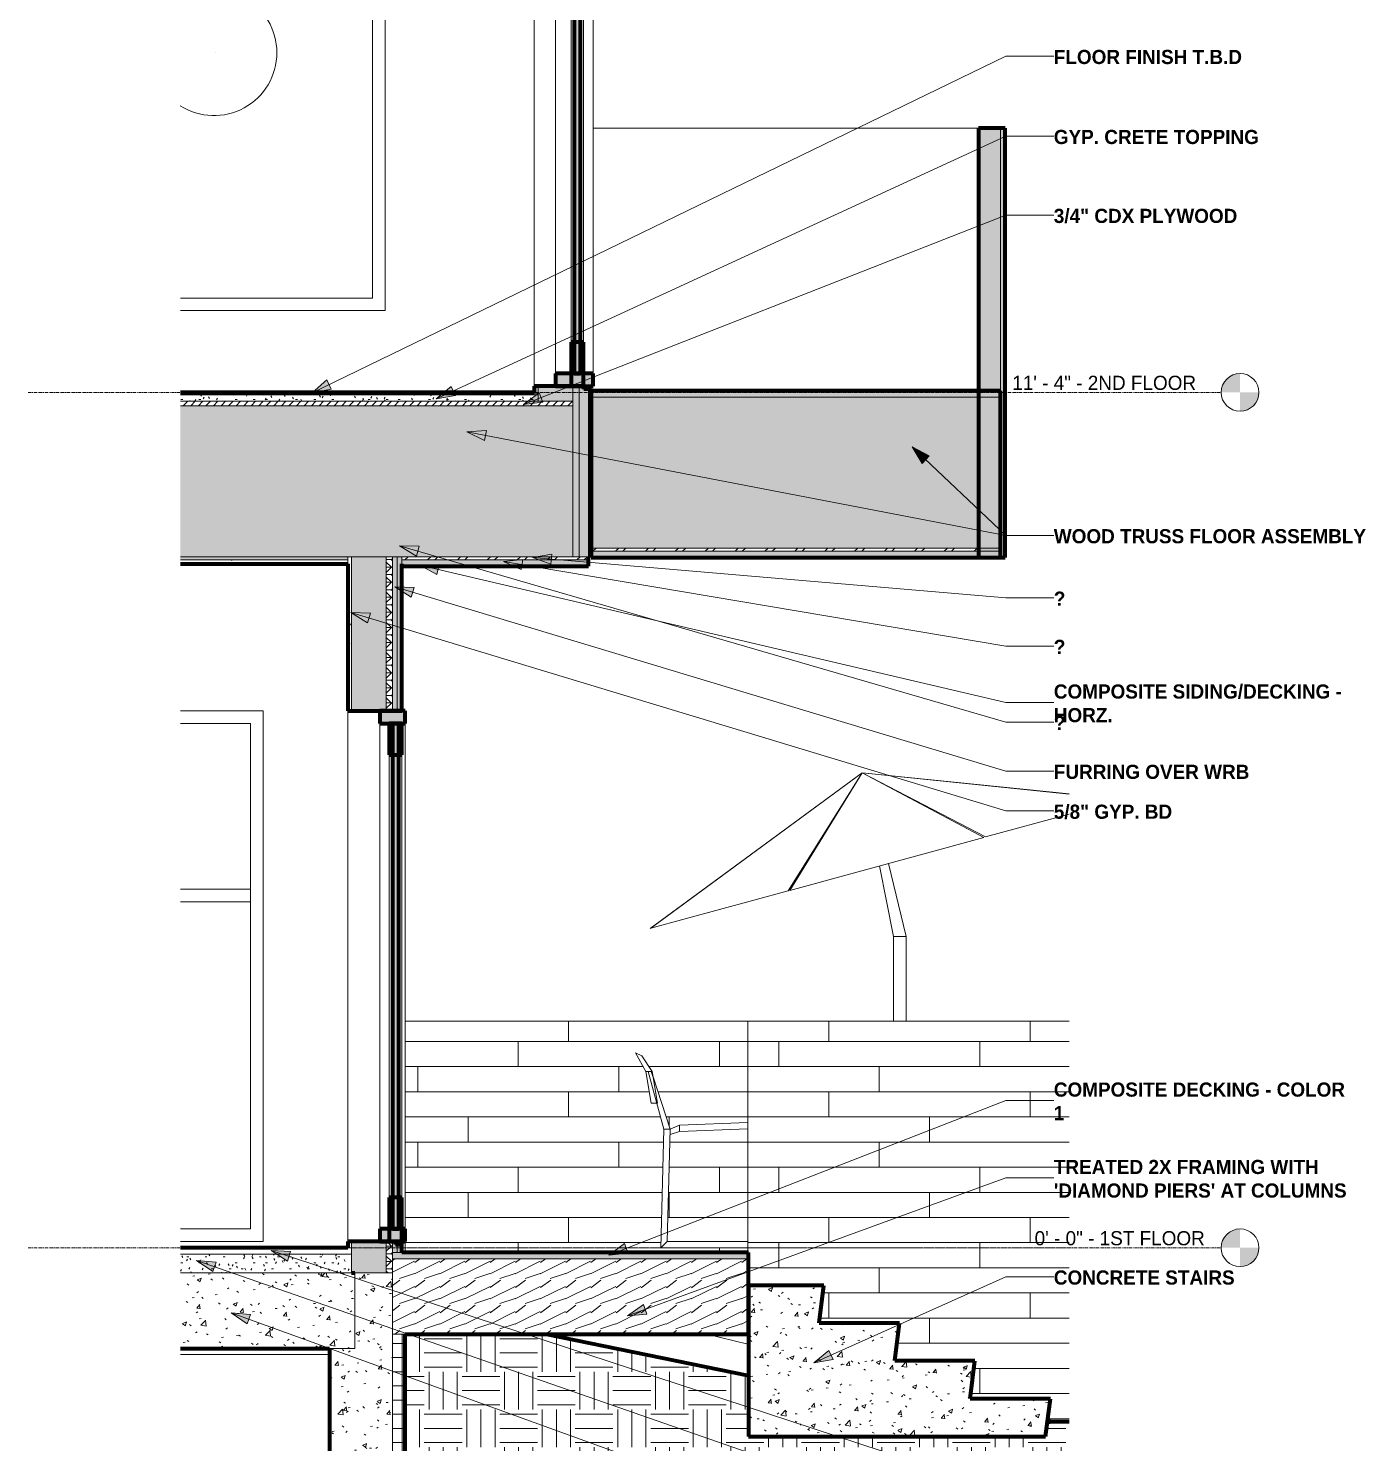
# Model space of a CAD drawing. Header units: inches. Extents: x 2031 to 2895, y -160 to 455.
# Drawn here: x 2528.1 to 2740.8, y -31 to 193.9 of the extents above; entities that cross this region are included whole.
import ezdxf

# ---------------------------------------------------------------- set-up
doc = ezdxf.new("R2010")
doc.units = ezdxf.units.IN
doc.header["$MEASUREMENT"] = 0
doc.linetypes.add('Aligning Line 1_8_', pattern=[0.25, 0.125, -0.125])
doc.linetypes.add('Grid Line 1_2_', pattern=[0.875, 0.5, -0.125, 0.125, -0.125])
for name, color, linetype, lineweight in [('0-4', 50, 'Continuous', 5), ('0-5', 135, 'Continuous', 18), ('A-CLNG', 13, 'Continuous', 18), ('A-CLNG-1', 23, 'Continuous', 18), ('A-CLNG-2', 13, 'Continuous', 70), ('A-CLNG-PATT-1', 13, 'Continuous', 9), ('A-FLOR-1', 8, 'Continuous', 5), ('A-FLOR-2', 31, 'Continuous', 5), ('A-FLOR-3', 251, 'Continuous', 5), ('A-FLOR-4', 192, 'Continuous', 70), ('A-FLOR-5', 135, 'Continuous', 18), ('A-FLOR-8', 23, 'Continuous', 18), ('A-FLOR-9', 243, 'Continuous', 5), ('A-FLOR-LEVL', 51, 'Continuous', 9), ('A-FLOR-LEVL-1', 51, 'Grid Line 1_2_', 9), ('A-FLOR-MCUT', 51, 'Continuous', 18), ('A-FLOR-PATT-1', 8, 'Continuous', 9), ('A-GLAZ-1', 135, 'Continuous', 18), ('A-GLAZ-2', 10, 'Continuous', 18), ('A-GLAZ-3', 27, 'Continuous', 18), ('A-GLAZ-5', 151, 'Continuous', 70), ('A-WALL', 113, 'Continuous', 18), ('A-WALL-1', 254, 'Continuous', 5), ('A-WALL-10', 255, 'Continuous', 18), ('A-WALL-11', 243, 'Continuous', 5), ('A-WALL-2', 8, 'Continuous', 5), ('A-WALL-3', 23, 'Continuous', 18), ('A-WALL-4', 135, 'Continuous', 18), ('A-WALL-6', 113, 'Continuous', 70), ('A-WALL-PATT-1', 55, 'Continuous', 9), ('A-WALL-PATT-2', 111, 'Continuous', 9), ('C-TOPO', 7, 'Continuous', 9), ('C-TOPO-1', 55, 'Continuous', 9), ('C-TOPO-2', 7, 'Continuous', 70), ('E-LITE-EQPM-1', 55, 'Continuous', 9), ('G-ANNO-SYMB', 111, 'Aligning Line 1_8_', 9), ('G-ANNO-TEXT', 231, 'Continuous', 9), ('G-IMPT', 8, 'Continuous', 9), ('L-SITE-1', 7, 'Continuous', 9), ('S-FNDN-1', 32, 'Continuous', 70), ('S-STRS', 31, 'Continuous', 9), ('S-STRS-2', 31, 'Continuous', 70)]:
    doc.layers.add(name, color=color, linetype=linetype, lineweight=lineweight)
doc.styles.add('Century Gothic', font='ufonts.com_century-gothic.ttf', dxfattribs={"height": 2.25})
doc.styles.add('Century Gothic_B', font='GOTHICB.TTF', dxfattribs={"height": 2.25})
pattern_1 = [(0, (3257.106, 59.024), (6, 6), [6, -6]), (0, (3257.106, 61.274), (6, 6), [6, -6]), (0, (3257.106, 63.524), (6, 6), [6, -6]), (90, (3257.856, 64.274), (-6, 6), [6, -6]), (90, (3260.106, 64.274), (-6, 6), [6, -6]), (90, (3262.356, 64.274), (-6, 6), [6, -6])]
pattern_2 = [(0, (2013.8383, 59.024), (7.68, 1.92), [0.317, -5.443, 0.317, -5.443, -30.72]), (0, (2013.8383, 59.024), (7.68, 1.92), [-11.52, 0.317, -11.203, 0.317, -5.443, -13.44]), (0, (2013.8383, 59.024), (7.68, 1.92), [-28.8, 0.317, -3.523, 0.317, -9.283]), (120, (2016.7183, 59.984), (-5.502769, 5.691075), [0.317, -5.443, 0.317, -5.443, -30.72]), (120, (2016.7183, 59.984), (-5.502769, 5.691075), [-11.52, 0.317, -11.203, 0.317, -5.443, -13.44]), (120, (2016.7183, 59.984), (-5.502769, 5.691075), [-28.8, 0.317, -3.523, 0.317, -9.283]), (240, (2017.6783, 63.824), (-2.177231, -7.611075), [0.317, -5.443, 0.317, -5.443, -30.72]), (240, (2017.6783, 63.824), (-2.177231, -7.611075), [-11.52, 0.317, -11.203, 0.317, -5.443, -13.44]), (240, (2017.6783, 63.824), (-2.177231, -7.611075), [-28.8, 0.317, -3.523, 0.317, -9.283])]
pattern_3 = [(0, (2013.8383, 59.024), (3.84, 0.96), [0.317, -2.563, 0.317, -2.563, -15.36]), (0, (2013.8383, 59.024), (3.84, 0.96), [-5.76, 0.317, -5.443, 0.317, -2.563, -6.72]), (0, (2013.8383, 59.024), (3.84, 0.96), [-14.4, 0.317, -1.603, 0.317, -4.483]), (120, (2015.2783, 59.504), (-2.7513844, 2.8455376), [0.317, -2.563, 0.317, -2.563, -15.36]), (120, (2015.2783, 59.504), (-2.7513844, 2.8455376), [-5.76, 0.317, -5.443, 0.317, -2.563, -6.72]), (120, (2015.2783, 59.504), (-2.7513844, 2.8455376), [-14.4, 0.317, -1.603, 0.317, -4.483]), (240, (2015.7583, 61.424), (-1.0886156, -3.8055376), [0.317, -2.563, 0.317, -2.563, -15.36]), (240, (2015.7583, 61.424), (-1.0886156, -3.8055376), [-5.76, 0.317, -5.443, 0.317, -2.563, -6.72]), (240, (2015.7583, 61.424), (-1.0886156, -3.8055376), [-14.4, 0.317, -1.603, 0.317, -4.483])]
pattern_4 = [(0, (2013.8383, 59.024), (0, 1.2), []), (315, (2013.8383, 59.024), (1.1992531, 0), [1.696, -1.696]), (45, (2013.8383, 59.024), (1.1992531, 0), [1.696, -1.696])]
pattern_5 = [(161.57, (2013.95828, 59.144), (-0.9603837, -0.00039918), [0, -6.83, 0.758, 0]), (18.43, (2013.71828, 59.144), (-0.9603837, 0.00039918), [0, -6.83, 0.758, 0]), (108.43, (2013.95828, 59.144), (0.47951018, -2.4005264), [2.276, -5.312]), (71.57, (2013.71828, 59.144), (0.47951018, 2.4005264), [2.276, -5.312])]
pattern_6 = [(45, (2013.8383, 59.024), (-2.375879, 2.375879), []), (45, (2013.8383, 62.624), (-2.375879, 2.375879), [])]
pattern_7 = [(50, (2013.838, 59.024), (6.885997, -0.602097), [0.72, -7.92]), (355, (2013.838, 59.024), (-1.331756, 7.22055), [0.576, -6.336]), (100.451, (2014.412, 58.974), (5.55363, 6.61819), [0.612, -6.731]), (46.184, (2013.838, 60.944), (10.24564, -1.58893), [1.08, -11.88]), (96.636, (2014.692, 60.812), (8.97244, 9.35152), [0.918, -10.096]), (351.184, (2013.838, 60.944), (8.9732, 9.35123), [0.864, -9.504]), (21, (2014.798, 60.464), (5.730726, -3.865003), [0.72, -7.92]), (326, (2014.798, 60.464), (2.33581, 6.96088), [0.576, -6.336]), (71.451, (2015.276, 60.142), (8.065876, 3.09595), [0.612, -6.731]), (37.5, (2013.8383, 59.024), (0.116866, 3.195478), [0.317, -5.942, 0.317, -6.115, -6.36]), (37.5, (2013.8383, 59.024), (0.116866, 3.195478), [-12.691, 0.317, -6.043]), (7.5, (2013.8383, 59.024), (2.52543, 3.786025), [0.317, -3.35, 0.317, -5.798, -2.424]), (7.5, (2013.8383, 59.024), (2.52543, 3.786025), [-9.782, 0.317, -2.107]), (327.5, (2011.6983, 59.024), (5.1243685, -0.216176), [0.317, -2.083, 0.317, -7.171, -9.936]), (327.5, (2011.6983, 59.024), (5.1243685, -0.216176), [-9.888, 0.317, -9.619]), (317.5, (2010.7383, 59.024), (5.598326, 0.96141), [0.317, -2.803, 0.317, -4.656, -7.056]), (317.5, (2010.7383, 59.024), (5.598326, 0.96141), [-8.093, 0.317, -6.739])]

# ---------------------------------------------------------------- blocks, each defined once
blk = doc.blocks.new('CTR  - Topography_rvt-4-WALL SECTION - NORTH_SOUTH - LOOKING WEST - Callout 5')
at = {"layer": 'C-TOPO'}
h = blk.add_hatch(dxfattribs=at)
h.set_pattern_fill('FP_5', color=256, style=0, pattern_type=2)
h.set_pattern_definition(pattern_1)
h.paths.add_polyline_path([(3841, -151.77), (3933.92, -151.77), (3933.92, -27.7), (3933.46, -27.7), (3933.17, -30), (3885.92, -30), (3885.92, -20.34), (3853.8, -13.75), (3831.32, -13.75), (3831.32, -134), (3837.32, -134), (3837.32, -146), (3825.32, -146), (3825.32, -151.77), (3837.32, -151.77)], flags=0)
h = blk.add_hatch(dxfattribs=at)
h.set_pattern_fill('FP_5', color=256, style=0, pattern_type=2)
h.set_pattern_definition(pattern_1)
h.paths.add_polyline_path([(3933.99, -151.77), (3936.92, -151.77), (3936.92, -27.68), (3933.92, -27.7), (3933.92, -151.77)], flags=0)
h = blk.add_hatch(dxfattribs=at)
h.set_pattern_fill('FP_5', color=256, style=0, pattern_type=2)
h.set_pattern_definition(pattern_1)
h.paths.add_polyline_path([(3821.33, -151.77), (3825.32, -151.77), (3825.32, -146), (3813.32, -146), (3813.31, -138.01), (3795.59, -138.01), (3795.59, -151.77), (3819.32, -151.77)], flags=0)
at = {"layer": 'C-TOPO-1'}
for p, q in [((3853.8, -13.75), (3885.92, -20.34)), ((3879.32, -13.75), (3885.85, -15.34)), ((3933.46, -27.7), (3933.92, -27.7)), ((3933.92, -27.25), (3933.92, -27.7)), ((3933.92, -27.25), (3933.92, -27.7)), ((3934.11, -27.69), (3933.92, -27.7)), ((3936.92, -27.68), (3934.11, -27.69)), ((3795.59, -138.01), (3813.32, -138.01))]:
    blk.add_line(p, q, dxfattribs=at)
at = {"layer": 'C-TOPO-2'}
for p, q in [((3853.8, -13.75), (3885.92, -20.34)), ((3933.46, -27.7), (3933.92, -27.7)), ((3934.11, -27.69), (3933.92, -27.7)), ((3936.92, -27.68), (3934.11, -27.69)), ((3813.32, -138.01), (3795.59, -138.01))]:
    blk.add_line(p, q, dxfattribs=at)
blk = doc.blocks.new('Studio Light - 120V-1360589-WALL SECTION - NORTH_SOUTH - LOOKING WEST - Callout 5')
at = {"layer": 'E-LITE-EQPM-1'}
blk.add_line((3801.11, 190), (3801.11, 190), dxfattribs=at)
blk.add_line((3801.11, 190), (3801.11, 190), dxfattribs=at)
for start, end in [(0, 122.4084), (237.5916, 0)]:
    blk.add_arc((3800.93, 190), 10, start, end, dxfattribs=at)
blk = doc.blocks.new('CTR - 1st Phase - Common Walls_rvt-4-WALL SECTION - NORTH_SOUTH - LOOKING WEST - Callout 5')
at = {"layer": '0-5'}
blk.add_blockref('Studio Light - 120V-1360589-WALL SECTION - NORTH_SOUTH - LOOKING WEST - Callout 5', (0, 0), dxfattribs=at)
blk = doc.blocks.new('_THE_ WINDOW _ DOOR - Door - 2nd Floor-2113393-WALL SECTION - NORTH_SOUTH - LOOKING WEST - Callout 5')
at = {"layer": 'A-GLAZ-2'}
blk.add_hatch(color=256, dxfattribs=at).paths.add_polyline_path([(3859.22, 139), (3859.22, 227.75), (3858.22, 227.75), (3858.22, 139)], flags=0)
at = {"layer": 'A-GLAZ-3'}
h = blk.add_hatch(color=256, dxfattribs=at)
h.paths.add_polyline_path([(3861.22, 137), (3861.22, 139), (3859.72, 139), (3859.72, 137), (3860.91, 137)], flags=0)
h.paths.add_polyline_path([(3855.22, 137), (3857.72, 137), (3857.72, 139), (3855.22, 139)], flags=0)
h.paths.add_polyline_path([(3859.22, 227.75), (3861.22, 227.75), (3861.22, 229.75), (3855.22, 229.75), (3855.22, 227.75), (3858.22, 227.75)], flags=0)
h = blk.add_hatch(color=256, dxfattribs=at)
h.paths.add_polyline_path([(3859.72, 137), (3859.72, 144), (3859.22, 144), (3859.22, 139), (3858.22, 139), (3858.22, 144), (3857.72, 144), (3857.72, 137), (3858.97, 137)], flags=0)
h.paths.add_polyline_path([(3858.22, 222.75), (3858.22, 227.75), (3857.72, 227.75), (3857.72, 222.75)], flags=0)
h.paths.add_polyline_path([(3859.22, 222.75), (3859.72, 222.75), (3859.72, 227.75), (3859.22, 227.75), (3859.22, 224)], flags=0)
at = {"layer": 'A-GLAZ-1'}
for p, q in [((3855.22, 139), (3855.22, 227.75)), ((3861.22, 227.75), (3861.22, 139)), ((3857.72, 144), (3857.72, 222.75)), ((3859.72, 222.75), (3859.72, 144))]:
    blk.add_line(p, q, dxfattribs=at)
at = {"layer": 'A-GLAZ-5'}
for p, q in [((3855.22, 229.75), (3855.22, 227.75)), ((3861.22, 229.75), (3855.22, 229.75)), ((3861.22, 227.75), (3861.22, 229.75)), ((3855.22, 227.75), (3861.22, 227.75)), ((3859.72, 227.75), (3857.72, 227.75)), ((3857.72, 227.75), (3857.72, 222.75)), ((3859.22, 227.75), (3858.22, 227.75)), ((3858.22, 227.75), (3858.22, 139)), ((3859.22, 139), (3859.22, 227.75)), ((3859.72, 222.75), (3859.72, 227.75)), ((3857.72, 222.75), (3859.72, 222.75)), ((3859.72, 144), (3857.72, 144)), ((3857.72, 144), (3857.72, 137)), ((3859.72, 137), (3859.72, 144)), ((3855.22, 139), (3855.22, 137)), ((3861.22, 139), (3855.22, 139)), ((3858.22, 139), (3859.22, 139)), ((3861.22, 137), (3861.22, 139)), ((3855.22, 137), (3861.22, 137)), ((3857.72, 137), (3859.72, 137))]:
    blk.add_line(p, q, dxfattribs=at)
blk = doc.blocks.new('Outdoor Table01 - 02ZUTB01_dwg-1294291-WALL SECTION - NORTH_SOUTH - LOOKING WEST - Callout 5')
at = {"layer": 'G-IMPT'}
for p, q in [((3903.98, 75.5), (3870.3, 50.77)), ((3903.98, 75.5), (3870.3, 50.77)), ((3903.98, 75.5), (3870.41, 50.8)), ((3903.98, 75.5), (3892.24, 56.75)), ((3903.98, 75.5), (3892.49, 56.82)), ((3903.98, 75.5), (3936.92, 72.16)), ((3903.98, 75.5), (3936.92, 72.16)), ((3903.98, 75.5), (3923.36, 65.24)), ((3903.98, 75.5), (3923.62, 65.31)), ((3903.98, 75.5), (3936.92, 72.13)), ((3923.62, 65.31), (3936.92, 68.93)), ((3892.49, 56.82), (3923.36, 65.24)), ((3910.98, 49.5), (3908.2, 61.1)), ((3908.98, 49.5), (3906.74, 60.7)), ((3870.41, 50.8), (3892.24, 56.75)), ((3908.98, 36), (3908.98, 49.5)), ((3910.98, 49.5), (3908.98, 49.5)), ((3910.98, 36), (3910.98, 49.5)), ((3867.99, 31), (3868.99, 30.5)), ((3867.99, 31), (3869.61, 28)), ((3868.99, 30.5), (3870.61, 28)), ((3869.61, 28), (3870.48, 23)), ((3869.61, 28), (3869.98, 28)), ((3870.48, 28), (3869.98, 28)), ((3869.98, 28), (3872.48, 18.83)), ((3870.48, 28), (3870.74, 27.21)), ((3870.48, 28), (3870.61, 28)), ((3870.61, 28), (3871.48, 23)), ((3870.76, 27.15), (3873.48, 18.83)), ((3871.34, 23), (3870.48, 23)), ((3871.48, 23), (3871.42, 23)), ((3872.48, 18.83), (3871.98, 0)), ((3873.48, 18.83), (3872.48, 18.83)), ((3873.48, 18.83), (3872.98, 1)), ((3874.98, 18.48), (3873.46, 17.98)), ((3874.98, 19.48), (3873.48, 18.83)), ((3885.85, 19.91), (3874.98, 19.48)), ((3874.98, 19.48), (3874.98, 18.48)), ((3885.85, 18.91), (3874.98, 18.48)), ((3871.98, 0), (3872.98, 1)), ((3871.98, 0), (3885.85, 0)), ((3872.98, 1), (3885.85, 1))]:
    blk.add_line(p, q, dxfattribs=at)
blk = doc.blocks.new('Outdoor Table01 - Outdoor Table01-1899970-WALL SECTION - NORTH_SOUTH - LOOKING WEST - Callout 5')
blk.add_blockref('Outdoor Table01 - 02ZUTB01_dwg-1294291-WALL SECTION - NORTH_SOUTH - LOOKING WEST - Callout 5', (0, 0))
blk = doc.blocks.new('_THE_ WINDOW _ DOOR - Door - 1st Floor-2113385-WALL SECTION - NORTH_SOUTH - LOOKING WEST - Callout 5')
at = {"layer": 'A-GLAZ-2'}
blk.add_hatch(color=256, dxfattribs=at).paths.add_polyline_path([(3830.32, 3), (3830.32, 83.37), (3829.32, 83.37), (3829.32, 3), (3829.85, 3)], flags=0)
at = {"layer": 'A-GLAZ-3'}
h = blk.add_hatch(color=256, dxfattribs=at)
h.paths.add_polyline_path([(3830.92, 1), (3831.32, 1), (3831.32, 3), (3830.82, 3), (3830.82, 1)], flags=0)
h.paths.add_polyline_path([(3827.32, 1), (3828.82, 1), (3828.82, 3), (3827.32, 3)], flags=0)
h.paths.add_polyline_path([(3830.8, 83.37), (3831.32, 83.37), (3831.32, 85.37), (3827.32, 85.37), (3827.32, 83.37), (3830.32, 83.37)], flags=0)
h = blk.add_hatch(color=256, dxfattribs=at)
h.paths.add_polyline_path([(3829.32, 1), (3830.82, 1), (3830.82, 8), (3830.32, 8), (3830.32, 3), (3829.32, 3), (3829.32, 8), (3828.82, 8), (3828.82, 1)], flags=0)
h.paths.add_polyline_path([(3830.32, 78.37), (3830.82, 78.37), (3830.82, 83.37), (3830.32, 83.37), (3830.32, 82.12)], flags=0)
h.paths.add_polyline_path([(3829.32, 78.37), (3829.32, 83.37), (3828.82, 83.37), (3828.82, 78.37)], flags=0)
blk.add_hatch(color=256, dxfattribs=at).paths.add_polyline_path([(3829.87, 0.5), (3830.82, 0.5), (3830.82, 1), (3829.82, 1), (3829.82, 0.5)], flags=0)
at = {"layer": 'A-GLAZ-1'}
for p, q in [((3827.32, 3), (3827.32, 83.37)), ((3831.32, 83.37), (3831.32, 3)), ((3828.82, 8), (3828.82, 78.37)), ((3830.82, 78.37), (3830.82, 8))]:
    blk.add_line(p, q, dxfattribs=at)
at = {"layer": 'A-GLAZ-5'}
for p, q in [((3827.32, 85.37), (3827.32, 83.37)), ((3831.32, 85.37), (3827.32, 85.37)), ((3827.32, 83.37), (3831.32, 83.37)), ((3830.82, 83.37), (3828.82, 83.37)), ((3828.82, 83.37), (3828.82, 78.37)), ((3830.32, 83.37), (3829.32, 83.37)), ((3829.32, 83.37), (3829.32, 3)), ((3830.32, 3), (3830.32, 83.37)), ((3830.82, 78.37), (3830.82, 83.37)), ((3831.32, 83.37), (3831.32, 85.37)), ((3828.82, 78.37), (3830.82, 78.37)), ((3830.82, 8), (3828.82, 8)), ((3828.82, 8), (3828.82, 1)), ((3830.82, 1), (3830.82, 8)), ((3827.32, 3), (3827.32, 1)), ((3831.32, 3), (3827.32, 3)), ((3829.32, 3), (3830.32, 3)), ((3831.32, 1), (3831.32, 3)), ((3827.32, 1), (3831.32, 1)), ((3828.82, 1), (3830.82, 1)), ((3829.82, 1), (3829.82, 0.5)), ((3830.82, 1), (3829.82, 1)), ((3829.82, 0.5), (3830.82, 0.5)), ((3830.82, 0.5), (3830.82, 1))]:
    blk.add_line(p, q, dxfattribs=at)
blk = doc.blocks.new('_THE_ WINDOW _ DOOR - Window - 2nd Floor - small-2158497-WALL SECTION - NORTH_SOUTH - LOOKING WEST - Callout 5')
at = {"layer": 'A-GLAZ-1'}
for p, q in [((3795.59, 227.75), (3826.14, 227.75)), ((3826.14, 227.75), (3826.14, 151)), ((3826.14, 151), (3795.59, 151))]:
    blk.add_line(p, q, dxfattribs=at)
blk = doc.blocks.new('_THE_ WINDOW _ DOOR - Window - 1st Floor-2113384-WALL SECTION - NORTH_SOUTH - LOOKING WEST - Callout 5')
at = {"layer": 'A-GLAZ-1'}
for p, q in [((3795.59, 83.37), (3806.75, 83.37)), ((3806.75, 83.37), (3806.75, 3)), ((3806.75, 57), (3795.59, 57)), ((3806.75, 55), (3806.75, 57)), ((3795.59, 55), (3806.75, 55)), ((3806.75, 3), (3795.59, 3))]:
    blk.add_line(p, q, dxfattribs=at)
blk = doc.blocks.new('Level - Level Head - Circle-50818-WALL SECTION - NORTH_SOUTH - LOOKING WEST - Callout 5')
at = {"layer": 'A-FLOR-LEVL'}
h = blk.add_hatch(color=256, dxfattribs=at)
edge = h.paths.add_edge_path(flags=0)
edge.add_line((3964.09, 0), (3961.09, 0))
edge.add_arc((3964.09, 0), 3, 90, 180, ccw=False)
edge.add_line((3964.09, 3), (3964.09, 0))
h = blk.add_hatch(color=256, dxfattribs=at)
edge = h.paths.add_edge_path(flags=0)
edge.add_line((3964.09, -3), (3964.09, 0))
edge.add_line((3964.09, 0), (3967.09, 0))
edge.add_arc((3964.09, 0), 3, 270, 360, ccw=False)
blk.add_circle((3964.09, 0), 3, dxfattribs=at)

msp = doc.modelspace()

# ---------------------------------------------------------------- hatches: boundary and pattern name
at = {"layer": 'A-CLNG-1'}
msp.add_hatch(color=256, dxfattribs=at).paths.add_polyline_path([(2617.21, 108.37), (2617.21, 109.37), (2587.56, 109.37), (2587.56, 108.37), (2614.71, 108.37)], flags=0)
at = {"layer": 'A-CLNG-PATT-1'}
h = msp.add_hatch(dxfattribs=at)
h.set_pattern_fill('FP_13', color=256, style=0, pattern_type=2)
h.set_pattern_definition(pattern_6)
h.paths.add_polyline_path([(2617.21, 109.37), (2617.21, 109.87), (2587.56, 109.87), (2587.56, 109.37), (2614.71, 109.37)], flags=0)
at = {"layer": 'A-FLOR-1'}
for points in [[(2608.58, 135.62), (2609.21, 135.62), (2609.21, 135.87), (2552.32, 135.87), (2552.32, 135.62), (2605.32, 135.62)], [(2642.58, -1.75), (2642.66, -1.75), (2642.66, -0.75), (2586.06, -0.75), (2586.06, -1.75), (2622.98, -1.75)]]:
    msp.add_hatch(color=256, dxfattribs=at).paths.add_polyline_path(points, flags=0)
at = {"layer": 'A-FLOR-2'}
for points in [[(2617.64, 111.25), (2682.71, 111.25), (2682.71, 135.25), (2617.64, 135.25), (2617.64, 123.73)], [(2552.32, 109.87), (2614.71, 109.87), (2614.71, 133.87), (2552.32, 133.87), (2552.32, 110.44)]]:
    msp.add_hatch(color=256, dxfattribs=at).paths.add_polyline_path(points, flags=0)
at = {"layer": 'A-FLOR-3'}
msp.add_hatch(color=256, dxfattribs=at).paths.add_polyline_path([(2552.32, 109.37), (2578.93, 109.37), (2578.93, 109.87), (2552.32, 109.87), (2552.32, 109.75)], flags=0)
at = {"layer": 'A-FLOR-8'}
msp.add_hatch(color=256, dxfattribs=at).paths.add_polyline_path([(2679.21, 109.75), (2679.21, 110.75), (2617.64, 110.75), (2617.64, 109.75), (2622.98, 109.75)], flags=0)
at = {"layer": 'A-FLOR-9'}
msp.add_hatch(color=256, dxfattribs=at).paths.add_polyline_path([(2622.98, 135.25), (2679.21, 135.25), (2679.21, 136.25), (2617.64, 136.25), (2617.64, 135.25)], flags=0)
at = {"layer": 'A-FLOR-PATT-1'}
h = msp.add_hatch(dxfattribs=at)
h.set_pattern_fill('FP_2', color=256, style=0, pattern_type=2)
h.set_pattern_definition(pattern_3)
h.paths.add_polyline_path([(2608.58, 134.62), (2609.21, 134.62), (2609.21, 135.62), (2552.32, 135.62), (2552.32, 134.62), (2605.32, 134.62)], flags=0)
h = msp.add_hatch(dxfattribs=at)
h.set_pattern_fill('FP_3', color=256, style=0, pattern_type=2)
h.set_pattern_definition(pattern_4)
h.paths.add_polyline_path([(2614.71, 133.87), (2614.71, 134.62), (2552.32, 134.62), (2552.32, 133.87), (2614.15, 133.87)], flags=0)
h = msp.add_hatch(dxfattribs=at)
h.set_pattern_fill('FP_13', color=256, style=0, pattern_type=2)
h.set_pattern_definition(pattern_6)
h.paths.add_polyline_path([(2679.21, 110.75), (2679.21, 111.25), (2617.64, 111.25), (2617.64, 110.75), (2678.3, 110.75)], flags=0)
h = msp.add_hatch(dxfattribs=at)
h.set_pattern_fill('FP_1', color=256, style=0, pattern_type=2)
h.set_pattern_definition(pattern_2)
h.paths.add_polyline_path([(2578.82, 108.75), (2578.93, 108.76), (2578.93, 109.37), (2552.32, 109.37), (2552.32, 108.75), (2569.99, 108.75)], flags=0)
h = msp.add_hatch(dxfattribs=at)
h.set_pattern_fill('FP_2', color=256, style=0, pattern_type=2)
h.set_pattern_definition(pattern_3)
h.paths.add_polyline_path([(2579.56, -4), (2579.56, -1), (2552.32, -1), (2552.32, -4), (2578.93, -4)], flags=0)
h = msp.add_hatch(dxfattribs=at)
h.set_pattern_fill('FP_16', color=256, style=0, pattern_type=2)
h.set_pattern_definition([(216.87, (2015.4383, 63.023), (11.9951857, 7.9964214), [1.999, -17.993]), (206.565, (2017.8373, 61.823), (-3.998093, -3.998086), [4.47, -4.47]), (198.435, (2017.8373, 59.824), (-7.9970804, -3.9980748), [2.529, -10.115])])
h.paths.add_polyline_path([(2586.06, -13.75), (2642.66, -13.75), (2642.66, -1.75), (2586.06, -1.75), (2586.06, -4.84)], flags=0)
h = msp.add_hatch(dxfattribs=at)
h.set_pattern_fill('FP_14', color=256, style=0, pattern_type=2)
h.set_pattern_definition(pattern_7)
h.paths.add_polyline_path([(2552.32, -16), (2580.06, -16), (2580.06, -4), (2552.32, -4), (2552.32, -15.75)], flags=0)
at = {"layer": 'A-WALL-1'}
h = msp.add_hatch(color=256, dxfattribs=at)
h.paths.add_polyline_path([(2617.21, 109.75), (2617.46, 109.75), (2617.46, 136.5), (2617.21, 136.5), (2617.21, 109.75)], flags=0)
h.paths.add_polyline_path([(2617.46, 229.75), (2617.46, 230.12), (2617.21, 230.12), (2617.21, 229.75)], flags=0)
h.paths.add_polyline_path([(2617.46, 265.87), (2617.46, 267.62), (2617.21, 267.62), (2617.21, 265.87)], flags=0)
h.paths.add_polyline_path([(2617.46, 350.12), (2617.46, 350.5), (2617.21, 350.5), (2617.21, 350.12)], flags=0)
at = {"layer": 'A-WALL-10'}
h = msp.add_hatch(color=256, dxfattribs=at)
h.paths.add_polyline_path([(2682.71, 109.75), (2682.71, 111.25), (2679.21, 111.25), (2679.21, 109.75)], flags=0)
h.paths.add_polyline_path([(2681.87, 135.25), (2682.71, 135.25), (2682.71, 178), (2679.21, 178), (2679.21, 135.25)], flags=0)
at = {"layer": 'A-WALL-11'}
msp.add_hatch(color=256, dxfattribs=at).paths.add_polyline_path([(2682.71, 109.75), (2683.46, 109.75), (2683.46, 178), (2682.71, 178), (2682.71, 110.75)], flags=0)
at = {"layer": 'A-WALL-2'}
h = msp.add_hatch(color=256, dxfattribs=at)
h.paths.add_polyline_path([(2615.71, 109.87), (2617.21, 109.87), (2617.21, 136.5), (2616.46, 136.5), (2616.46, 137), (2615.71, 137), (2615.71, 110.75)], flags=0)
h.paths.add_polyline_path([(2615.71, 229.75), (2617.21, 229.75), (2617.21, 230.12), (2615.71, 230.12)], flags=0)
h.paths.add_polyline_path([(2615.71, 265.87), (2617.21, 265.87), (2617.21, 267.62), (2616.46, 267.62), (2616.46, 268.12), (2615.71, 268.12), (2615.71, 266.07)], flags=0)
h.paths.add_polyline_path([(2616.46, 350.12), (2617.21, 350.12), (2617.21, 350.5), (2615.71, 350.5), (2615.71, 350.12), (2616.36, 350.12)], flags=0)
h = msp.add_hatch(color=256, dxfattribs=at)
h.paths.add_polyline_path([(2586.06, -0.75), (2586.81, -0.75), (2586.81, 0.5), (2586.56, 0.5), (2586.56, 1), (2586.06, 1), (2586.06, -0.65)], flags=0)
h.paths.add_polyline_path([(2586.81, 85.37), (2586.81, 109.87), (2586.06, 109.87), (2586.06, 85.37), (2586.56, 85.37)], flags=0)
at = {"layer": 'A-WALL-3'}
h = msp.add_hatch(color=256, dxfattribs=at)
h.paths.add_polyline_path([(2587.56, -0.75), (2587.56, 0.5), (2586.81, 0.5), (2586.81, -0.75)], flags=0)
h.paths.add_polyline_path([(2587.56, 85.37), (2587.56, 109.87), (2586.81, 109.87), (2586.81, 85.37)], flags=0)
at = {"layer": 'A-WALL-PATT-1'}
h = msp.add_hatch(dxfattribs=at)
h.set_pattern_fill('FP_28', color=256, style=0, pattern_type=2)
h.set_pattern_definition([(0, (2582.0563, 0.8), (0, 4), []), (90, (2582.056, 0.8), (-8, 8), [4, -28]), (90, (2598.056, 4.8), (-8, 8), [4, -28])])
h.paths.add_polyline_path([(2628.71, -0.75), (2642.58, -0.75), (2642.58, 0), (2628.71, 0), (2629.21, 18.83), (2628.08, 23), (2627.21, 23), (2626.34, 28), (2624.73, 31), (2625.73, 30.5), (2627.34, 28), (2627.49, 27.15), (2630.21, 18.83), (2631.71, 19.48), (2642.58, 19.91), (2642.58, 36), (2588.06, 36), (2588.06, -0.75), (2622.98, -0.75)], flags=0)
h.paths.add_polyline_path([(2629.71, 1), (2642.58, 1), (2642.58, 18.91), (2631.71, 18.48), (2630.19, 17.98), (2630.06, 13.53)], flags=0)
h = msp.add_hatch(dxfattribs=at)
h.set_pattern_fill('FP_29', color=256, style=0, pattern_type=2)
h.set_pattern_definition([(0, (2719.4563, 0.8), (0, 4), []), (90, (2719.456, 0.8), (-8, 8), [4, -28]), (90, (2735.456, 4.8), (-8, 8), [4, -28])])
h.paths.add_polyline_path([(2690.85, -27.69), (2690.85, -27.69), (2693.65, -27.68)], flags=0)
h.paths.add_polyline_path([(2690.25, -27.25), (2693.65, -27.23), (2693.65, 36), (2642.58, 36), (2642.58, -0.75), (2642.66, -0.75), (2642.66, -6), (2654.66, -6), (2653.91, -12), (2666.66, -12), (2665.91, -18), (2678.66, -18), (2677.91, -24), (2690.66, -24), (2690.65, -24.02)], flags=0)
h.paths.add_polyline_path([(2642.66, -18.19), (2642.66, -13.75), (2642.58, -13.75), (2642.58, -18.18)], flags=0)
at = {"layer": 'A-WALL-PATT-2'}
h = msp.add_hatch(dxfattribs=at)
h.set_pattern_fill('FP_1', color=256, style=0, pattern_type=2)
h.set_pattern_definition(pattern_2)
h.paths.add_polyline_path([(2608.58, 136), (2609.21, 136), (2609.21, 137), (2608.58, 137)], flags=0)
h.paths.add_polyline_path([(2608.58, 229.75), (2609.21, 229.75), (2609.21, 241.87), (2608.58, 241.87), (2608.58, 230.12)], flags=0)
h.paths.add_polyline_path([(2608.58, 268), (2609.21, 268), (2609.21, 268.12), (2608.58, 268.12)], flags=0)
h.paths.add_polyline_path([(2608.58, 350.12), (2609.21, 350.12), (2609.21, 350.5), (2608.58, 350.5), (2608.58, 350.44)], flags=0)
h = msp.add_hatch(dxfattribs=at)
h.set_pattern_fill('FP_4', color=256, style=0, pattern_type=2)
h.set_pattern_definition(pattern_5)
h.paths.add_polyline_path([(2609.21, 134.62), (2614.71, 134.62), (2614.71, 137), (2609.21, 137), (2609.21, 135.62)], flags=0)
h.paths.add_polyline_path([(2611.64, 229.75), (2614.71, 229.75), (2614.71, 231.12), (2612.11, 231.12), (2612.11, 240.75), (2614.71, 240.75), (2614.71, 241.87), (2609.21, 241.87), (2609.21, 229.75)], flags=0)
h.paths.add_polyline_path([(2614.71, 266.62), (2614.71, 268.12), (2609.21, 268.12), (2609.21, 266.62), (2614.46, 266.62)], flags=0)
h.paths.add_polyline_path([(2614.71, 350.12), (2614.71, 350.5), (2609.21, 350.5), (2609.21, 350.12), (2614.15, 350.12)], flags=0)
h = msp.add_hatch(dxfattribs=at)
h.set_pattern_fill('FP_3', color=256, style=0, pattern_type=2)
h.set_pattern_definition(pattern_4)
h.paths.add_polyline_path([(2615.71, 109.87), (2615.71, 137), (2614.71, 137), (2614.71, 109.87)], flags=0)
h.paths.add_polyline_path([(2614.71, 229.75), (2615.71, 229.75), (2615.71, 230.12), (2614.71, 230.12)], flags=0)
h.paths.add_polyline_path([(2614.71, 265.87), (2615.71, 265.87), (2615.71, 268.12), (2614.71, 268.12), (2614.71, 266.07)], flags=0)
h.paths.add_polyline_path([(2614.71, 350.12), (2615.71, 350.12), (2615.71, 350.5), (2614.71, 350.5), (2614.71, 350.44)], flags=0)
h = msp.add_hatch(dxfattribs=at)
h.set_pattern_fill('FP_1', color=256, style=0, pattern_type=2)
h.set_pattern_definition(pattern_2)
h.paths.add_polyline_path([(2578.93, 0), (2579.56, 0), (2579.56, 1), (2578.93, 1)], flags=0)
h.paths.add_polyline_path([(2578.93, 85.37), (2579.56, 85.37), (2579.56, 109.87), (2578.93, 109.87), (2578.93, 105.36)], flags=0)
h = msp.add_hatch(dxfattribs=at)
h.set_pattern_fill('FP_4', color=256, style=0, pattern_type=2)
h.set_pattern_definition(pattern_5)
h.paths.add_polyline_path([(2579.56, -4), (2585.06, -4), (2585.06, 1), (2579.56, 1), (2579.56, -1)], flags=0)
h.paths.add_polyline_path([(2579.56, 85.37), (2585.06, 85.37), (2585.06, 109.87), (2579.56, 109.87), (2579.56, 105.36)], flags=0)
h = msp.add_hatch(dxfattribs=at)
h.set_pattern_fill('FP_3', color=256, style=0, pattern_type=2)
h.set_pattern_definition(pattern_4)
h.paths.add_polyline_path([(2586.06, -4), (2586.06, 1), (2585.06, 1), (2585.06, -4)], flags=0)
h.paths.add_polyline_path([(2585.06, 85.37), (2586.06, 85.37), (2586.06, 109.87), (2585.06, 109.87), (2585.06, 105.36)], flags=0)
h = msp.add_hatch(dxfattribs=at)
h.set_pattern_fill('FP_14', color=256, style=0, pattern_type=2)
h.set_pattern_definition(pattern_7)
h.paths.add_polyline_path([(2586.06, -134), (2586.06, -4), (2580.06, -4), (2580.06, -16), (2576.06, -16), (2576.06, -134), (2582.06, -134)], flags=0)
h = msp.add_hatch(dxfattribs=at)
h.set_pattern_fill('FP_7', color=256, style=0, pattern_type=2)
h.set_pattern_definition([(0, (2013.8383, 59.024), (0, 2.25), []), (90, (2013.8383, 59.024), (-2.25, 1e-16), [])])
h.paths.add_polyline_path([(2588.06, -134), (2588.06, -13.75), (2586.06, -13.75), (2586.06, -134)], flags=0)
at = {"layer": 'G-ANNO-TEXT'}
for points in [[(2573.27, 135.94), (2576.32, 136.53), (2575.62, 137.97)], [(2593, 134.95), (2596.06, 135.48), (2595.38, 136.94)], [(2606.88, 134.07), (2609.96, 134.42), (2609.38, 135.92)], [(2597.89, 129.72), (2600.69, 128.36), (2600.99, 129.94)], [(2668.66, 127.36), (2670.29, 124.71), (2671.39, 125.88)], [(2587.19, 111.59), (2589.85, 109.98), (2590.3, 111.53)], [(2608.32, 109.74), (2611.24, 108.69), (2611.37, 110.29)], [(2590.38, 108.51), (2593.12, 107.04), (2593.48, 108.61)], [(2603.68, 109.12), (2606.51, 107.82), (2606.78, 109.41)], [(2586.4, 105.09), (2589.04, 103.45), (2589.51, 104.99)], [(2579.43, 101), (2582.07, 99.36), (2582.53, 100.9)], [(2620.45, -1.17), (2623.54, -0.84), (2622.95, 0.66)], [(2554.89, -2.04), (2557.46, -3.78), (2557.99, -2.27)], [(2566.75, -0.44), (2569.35, -2.14), (2569.86, -0.62)], [(2560.39, -10.33), (2562.93, -12.11), (2563.48, -10.6)], [(2623.42, -10.81), (2626.51, -10.54), (2625.96, -9.03)], [(2653.06, -18.29), (2656.12, -17.79), (2655.46, -16.33)]]:
    msp.add_hatch(color=256, dxfattribs=at).paths.add_polyline_path(points, flags=0)
at = {"layer": 'S-STRS'}
h = msp.add_hatch(dxfattribs=at)
h.set_pattern_fill('FP_14', color=256, style=0, pattern_type=2)
h.set_pattern_definition(pattern_7)
h.paths.add_polyline_path([(2665.91, -30), (2689.91, -30), (2690.66, -24), (2677.91, -24), (2678.66, -18), (2665.91, -18), (2666.66, -12), (2653.91, -12), (2654.66, -6), (2642.66, -6), (2642.66, -30), (2658.32, -30)], flags=0)

# ---------------------------------------------------------------- linework, layer by layer
at = {"layer": 'A-CLNG'}
for p, q in [((2587.56, 109.87), (2587.56, 108.75)), ((2617.21, 109.87), (2587.56, 109.87)), ((2617.21, 109.37), (2587.56, 109.37)), ((2617.21, 109.75), (2617.21, 109.87))]:
    msp.add_line(p, q, dxfattribs=at)
at = {"layer": 'A-CLNG-2'}
for p, q in [((2587.56, 108.37), (2617.21, 108.37)), ((2617.21, 108.37), (2617.21, 109.75))]:
    msp.add_line(p, q, dxfattribs=at)
at = {"layer": 'A-FLOR-4'}
for p, q in [((2608.58, 136), (2552.32, 136)), ((2682.71, 136.25), (2617.64, 136.25)), ((2617.64, 136.25), (2617.64, 109.75)), ((2682.71, 109.75), (2682.71, 136.25)), ((2552.32, 108.75), (2578.93, 108.75)), ((2617.64, 109.75), (2682.71, 109.75)), ((2578.93, 0), (2552.32, 0)), ((2642.66, -0.75), (2587.56, -0.75)), ((2642.66, -13.75), (2642.66, -0.75)), ((2588.06, -13.75), (2642.66, -13.75)), ((2552.32, -16), (2576.06, -16))]:
    msp.add_line(p, q, dxfattribs=at)
at = {"layer": 'A-FLOR-5'}
msp.add_line((2552.32, -17), (2576.06, -17), dxfattribs=at)
at = {"layer": 'A-FLOR-LEVL-1'}
for p, q in [((2528.14, 136), (2717.82, 136)), ((2528.14, 0), (2717.82, 0))]:
    msp.add_line(p, q, dxfattribs=at)
at = {"layer": 'A-FLOR-MCUT'}
for p, q in [((2609.21, 135.87), (2552.32, 135.87)), ((2609.21, 135.62), (2552.32, 135.62)), ((2609.21, 136), (2608.58, 136)), ((2682.71, 135.25), (2617.64, 135.25)), ((2609.21, 134.62), (2552.32, 134.62)), ((2614.71, 133.87), (2552.32, 133.87)), ((2682.71, 111.25), (2617.64, 111.25)), ((2682.71, 110.75), (2617.64, 110.75)), ((2552.32, 109.87), (2587.56, 109.87)), ((2578.93, 109.37), (2552.32, 109.37)), ((2578.93, 108.75), (2578.93, 109.87)), ((2579.56, -1), (2552.32, -1)), ((2579.56, -4), (2579.56, 0)), ((2642.66, -1.75), (2586.06, -1.75)), ((2552.32, -4), (2579.56, -4))]:
    msp.add_line(p, q, dxfattribs=at)
at = {"layer": 'A-WALL'}
for p, q in [((2682.71, 178), (2682.71, 109.75)), ((2609.21, 134.62), (2609.21, 137)), ((2614.71, 137), (2614.71, 109.87)), ((2615.71, 109.87), (2615.71, 137)), ((2617.21, 109.87), (2617.21, 136.5)), ((2609.21, 134.62), (2614.71, 134.62)), ((2579.56, 85.37), (2579.56, 109.87)), ((2585.06, 85.37), (2585.06, 109.87)), ((2586.06, 85.37), (2586.06, 109.87)), ((2586.81, 85.37), (2586.81, 109.87)), ((2579.56, 1), (2579.56, 0)), ((2585.06, -4), (2585.06, 1)), ((2586.06, 1), (2586.06, -134)), ((2586.81, -0.75), (2586.81, 0.5)), ((2578.93, 0), (2579.56, 0)), ((2586.06, -0.75), (2587.56, -0.75)), ((2586.06, -4), (2580.06, -4)), ((2580.06, -4), (2580.06, -16)), ((2588.06, -13.75), (2586.06, -13.75)), ((2580.06, -16), (2576.06, -16))]:
    msp.add_line(p, q, dxfattribs=at)
at = {"layer": 'A-WALL-4'}
for p, q in [((2584.87, 229.75), (2584.87, 149)), ((2608.58, 137), (2608.58, 229.75)), ((2679.21, 178), (2617.96, 178)), ((2584.87, 149), (2552.32, 149)), ((2617.46, 137), (2617.46, 136.5)), ((2617.64, 137), (2617.64, 136.25)), ((2552.32, 85.37), (2565.48, 85.37)), ((2565.48, 85.37), (2565.48, 1)), ((2578.93, 1), (2578.93, 85.37)), ((2693.65, 36), (2588.06, 36)), ((2642.58, 36), (2642.58, -0.75)), ((2565.48, 1), (2552.32, 1)), ((2588.06, 1), (2588.06, -0.75)), ((2642.58, -13.75), (2642.58, -18.18))]:
    msp.add_line(p, q, dxfattribs=at)
at = {"layer": 'A-WALL-6'}
for p, q in [((2679.21, 178), (2679.21, 109.75)), ((2683.46, 178), (2679.21, 178)), ((2683.46, 109.75), (2683.46, 178)), ((2608.58, 137), (2608.58, 136)), ((2616.46, 137), (2608.58, 137)), ((2616.46, 136.5), (2616.46, 137)), ((2617.46, 136.5), (2616.46, 136.5)), ((2617.46, 109.75), (2617.46, 136.5)), ((2578.93, 108.75), (2578.93, 85.37)), ((2587.56, 85.37), (2587.56, 108.75)), ((2617.21, 109.75), (2617.46, 109.75)), ((2682.71, 109.75), (2683.46, 109.75)), ((2578.93, 85.37), (2587.56, 85.37)), ((2586.56, 1), (2578.93, 1)), ((2578.93, 1), (2578.93, 0)), ((2586.56, 0.5), (2586.56, 1)), ((2587.56, 0.5), (2586.56, 0.5)), ((2587.56, -0.75), (2587.56, 0.5)), ((2579.56, -4), (2580.06, -4))]:
    msp.add_line(p, q, dxfattribs=at)
at = {"layer": 'G-ANNO-SYMB'}
msp.add_line((2552.32, 0), (2693.65, 0), dxfattribs=at)
at = {"layer": 'G-ANNO-TEXT'}
for p, q in [((2573.27, 135.94), (2683.57, 189.45)), ((2683.57, 189.45), (2691.21, 189.45)), ((2593, 134.95), (2683.57, 176.73)), ((2683.57, 176.73), (2691.21, 176.73)), ((2606.88, 134.07), (2683.57, 164.18)), ((2683.57, 164.18), (2691.21, 164.18)), ((2575.62, 137.97), (2573.27, 135.94)), ((2576.32, 136.53), (2575.62, 137.97)), ((2573.27, 135.94), (2576.32, 136.53)), ((2595.38, 136.94), (2593, 134.95)), ((2593, 134.95), (2596.06, 135.48)), ((2596.06, 135.48), (2595.38, 136.94)), ((2609.38, 135.92), (2606.88, 134.07)), ((2609.96, 134.42), (2609.38, 135.92)), ((2606.88, 134.07), (2609.96, 134.42)), ((2600.99, 129.94), (2597.89, 129.72)), ((2597.89, 129.72), (2600.69, 128.36)), ((2597.89, 129.72), (2683.57, 113.25)), ((2600.69, 128.36), (2600.99, 129.94)), ((2668.66, 127.36), (2670.29, 124.71)), ((2671.39, 125.88), (2668.66, 127.36)), ((2668.66, 127.36), (2683.57, 113.25)), ((2670.29, 124.71), (2671.39, 125.88)), ((2683.57, 113.25), (2691.21, 113.25)), ((2683.57, 113.25), (2691.21, 113.25)), ((2587.19, 111.59), (2589.85, 109.98)), ((2590.3, 111.53), (2587.19, 111.59)), ((2587.19, 111.59), (2683.57, 83.56)), ((2589.85, 109.98), (2590.3, 111.53)), ((2611.37, 110.29), (2608.32, 109.74)), ((2611.24, 108.69), (2611.37, 110.29)), ((2593.48, 108.61), (2590.38, 108.51)), ((2590.38, 108.51), (2593.12, 107.04)), ((2590.38, 108.51), (2683.57, 86.68)), ((2593.12, 107.04), (2593.48, 108.61)), ((2606.78, 109.41), (2603.68, 109.12)), ((2603.68, 109.12), (2606.51, 107.82)), ((2603.68, 109.12), (2683.57, 95.66)), ((2606.51, 107.82), (2606.78, 109.41)), ((2608.32, 109.74), (2611.24, 108.69)), ((2608.32, 109.74), (2683.57, 103.32)), ((2586.4, 105.09), (2589.04, 103.45)), ((2589.51, 104.99), (2586.4, 105.09)), ((2586.4, 105.09), (2683.57, 75.79)), ((2589.04, 103.45), (2589.51, 104.99)), ((2683.57, 103.32), (2691.21, 103.32)), ((2579.43, 101), (2582.07, 99.36)), ((2582.53, 100.9), (2579.43, 101)), ((2579.43, 101), (2683.57, 69.45)), ((2582.07, 99.36), (2582.53, 100.9)), ((2683.57, 95.66), (2691.21, 95.66)), ((2683.57, 86.68), (2691.21, 86.68)), ((2683.57, 83.56), (2691.21, 83.56)), ((2683.57, 75.79), (2691.21, 75.79)), ((2683.57, 69.45), (2691.21, 69.45)), ((2620.45, -1.17), (2683.57, 23.39)), ((2683.57, 23.39), (2691.21, 23.39)), ((2623.42, -10.81), (2683.57, 11.09)), ((2683.57, 11.09), (2691.21, 11.09)), ((2622.95, 0.66), (2620.45, -1.17)), ((2623.54, -0.84), (2622.95, 0.66)), ((2554.89, -2.04), (2557.46, -3.78)), ((2557.99, -2.27), (2554.89, -2.04)), ((2554.89, -2.04), (2683.57, -46.77)), ((2566.75, -0.44), (2569.35, -2.14)), ((2569.86, -0.62), (2566.75, -0.44)), ((2566.75, -0.44), (2683.57, -38.77)), ((2569.35, -2.14), (2569.86, -0.62)), ((2620.45, -1.17), (2623.54, -0.84)), ((2557.46, -3.78), (2557.99, -2.27)), ((2653.06, -18.29), (2683.57, -4.61)), ((2683.57, -4.61), (2691.21, -4.61)), ((2560.39, -10.33), (2562.93, -12.11)), ((2563.48, -10.6), (2560.39, -10.33)), ((2560.39, -10.33), (2683.57, -54.88)), ((2562.93, -12.11), (2563.48, -10.6)), ((2625.96, -9.03), (2623.42, -10.81)), ((2623.42, -10.81), (2626.51, -10.54)), ((2626.51, -10.54), (2625.96, -9.03)), ((2655.46, -16.33), (2653.06, -18.29)), ((2653.06, -18.29), (2656.12, -17.79)), ((2656.12, -17.79), (2655.46, -16.33))]:
    msp.add_line(p, q, dxfattribs=at)
at = {"layer": 'S-FNDN-1'}
for p, q in [((2588.06, -134), (2588.06, -13.75)), ((2576.06, -16), (2576.06, -128))]:
    msp.add_line(p, q, dxfattribs=at)
at = {"layer": 'S-STRS-2'}
for p, q in [((2654.66, -6), (2642.66, -6)), ((2642.66, -6), (2642.66, -30)), ((2653.91, -12), (2654.66, -6)), ((2666.66, -12), (2653.91, -12)), ((2665.91, -18), (2666.66, -12)), ((2678.66, -18), (2665.91, -18)), ((2677.91, -24), (2678.66, -18)), ((2690.66, -24), (2677.91, -24)), ((2689.91, -30), (2690.66, -24)), ((2642.66, -30), (2689.91, -30))]:
    msp.add_line(p, q, dxfattribs=at)

# ---------------------------------------------------------------- block references
at = {"layer": '0-4'}
for name in ['CTR - 1st Phase - Common Walls_rvt-4-WALL SECTION - NORTH_SOUTH - LOOKING WEST - Callout 5', 'CTR  - Topography_rvt-4-WALL SECTION - NORTH_SOUTH - LOOKING WEST - Callout 5']:
    msp.add_blockref(name, (-1243.27, 0), dxfattribs=at)
at = {"layer": 'A-FLOR-LEVL'}
for p in [(-1243.27, 136), (-1243.27, 0)]:
    msp.add_blockref('Level - Level Head - Circle-50818-WALL SECTION - NORTH_SOUTH - LOOKING WEST - Callout 5', p, dxfattribs=at)
at = {"layer": 'A-GLAZ-1'}
for name in ['_THE_ WINDOW _ DOOR - Door - 2nd Floor-2113393-WALL SECTION - NORTH_SOUTH - LOOKING WEST - Callout 5', '_THE_ WINDOW _ DOOR - Window - 2nd Floor - small-2158497-WALL SECTION - NORTH_SOUTH - LOOKING WEST - Callout 5', '_THE_ WINDOW _ DOOR - Window - 1st Floor-2113384-WALL SECTION - NORTH_SOUTH - LOOKING WEST - Callout 5', '_THE_ WINDOW _ DOOR - Door - 1st Floor-2113385-WALL SECTION - NORTH_SOUTH - LOOKING WEST - Callout 5']:
    msp.add_blockref(name, (-1243.27, 0), dxfattribs=at)
at = {"layer": 'L-SITE-1'}
msp.add_blockref('Outdoor Table01 - Outdoor Table01-1899970-WALL SECTION - NORTH_SOUTH - LOOKING WEST - Callout 5', (-1243.27, 0), dxfattribs=at)

# ---------------------------------------------------------------- texts
at = {"layer": 'A-FLOR-LEVL', "char_height": 2.25, "attachment_point": 1, "style": 'Century Gothic'}
for s, insert, width in [('11\' - 4" - 2ND FLOOR', (2684.6, 138.64), 36.8145), ('0\' - 0" - 1ST FLOOR', (2688.16, 2.64), 32.4967)]:
    msp.add_mtext(s, dxfattribs=dict(at, insert=insert, width=width))
at = {"layer": 'G-ANNO-TEXT', "char_height": 2.25, "attachment_point": 1, "style": 'Century Gothic_B'}
for s, insert, width in [('FLOOR FINISH T.B.D', (2691.21, 190.45), 34.6177), ('GYP. CRETE TOPPING', (2691.21, 177.73), 38.481), ('3/4" CDX PLYWOOD', (2691.21, 165.18), 37.0417), ('WOOD TRUSS FLOOR ASSEMBLY', (2691.21, 114.25), 57.4942), ('WOOD TRUSS FLOOR ASSEMBLY', (2691.21, 114.25), 57.4942), ('\\fCentury Gothic|b1|i0|c0|p34|;?', (2691.21, 104.32), 2.1967), ('\\fCentury Gothic|b1|i0|c0|p34|;?', (2691.21, 96.66), 2.1967), ('COMPOSITE SIDING/DECKING -', (2691.21, 89.56), 57.873), ('HORZ.', (2691.21, 85.81), 11.211), ('\\fCentury Gothic|b1|i0|c0|p34|;?', (2691.21, 84.56), 2.1967), ('FURRING OVER WRB', (2691.21, 76.79), 36.5115), ('5/8" GYP. BD', (2691.21, 70.45), 23.5582), ('COMPOSITE DECKING - COLOR', (2691.21, 26.27), 57.6457), ('\\fCentury Gothic|b1|i0|c0|p34|;1', (2691.21, 22.52), 2.1967), ('TREATED 2X FRAMING WITH', (2691.21, 13.97), 49.6162), ("'DIAMOND PIERS' AT COLUMNS", (2691.21, 10.22), 56.8125), ('CONCRETE STAIRS', (2691.21, -3.61), 33.1027)]:
    msp.add_mtext(s, dxfattribs=dict(at, insert=insert, width=width))

doc.saveas('drawing.dxf')
